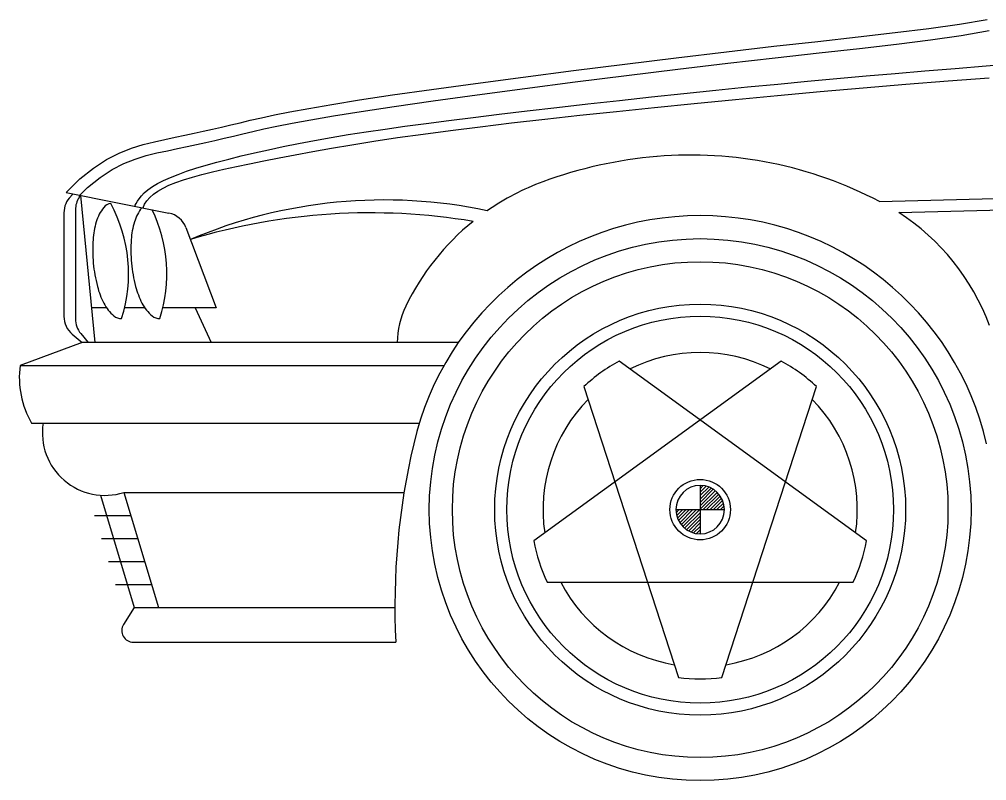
# Model space of a CAD drawing. Extents: x 0 to 477, y 0 to 169.
# Drawn here: x 0.5 to 116.3, y 0 to 91.1 of the extents above; entities that cross this region are included whole.
import ezdxf

# ---------------------------------------------------------------- set-up
doc = ezdxf.new("R2010")
doc.units = 0
doc.header["$LTSCALE"] = 50
doc.header["$MEASUREMENT"] = 0
doc.layers.get('0').update_dxf_attribs({"linetype": 'CONTINUOUS'})

# ---------------------------------------------------------------- blocks, each defined once
blk = doc.blocks.new('*X1')
at = {"color": 0}
for p, q in [((59.008, 114.87), (59.139, 115)), ((59.031, 114.751), (59.28, 115)), ((59.065, 114.644), (59.421, 115)), ((59.109, 114.546), (59.563, 115)), ((59.161, 114.456), (59.704, 115)), ((59.22, 114.374), (59.846, 115)), ((59.286, 114.299), (59.987, 115)), ((59.36, 114.232), (60, 114.871)), ((59.441, 114.171), (60, 114.73)), ((59.529, 114.118), (60, 114.589)), ((59.626, 114.073), (60, 114.447)), ((59.731, 114.037), (60, 114.306)), ((59.847, 114.012), (60, 114.164)), ((59.977, 114), (60, 114.023))]:
    blk.add_line(p, q, dxfattribs=at)
blk = doc.blocks.new('*X0')
at = {"color": 0}
for p, q in [((60, 115.861), (60.13, 115.992)), ((60, 115.72), (60.249, 115.969)), ((60, 115.579), (60.356, 115.935)), ((60, 115.437), (60.454, 115.891)), ((60, 115.296), (60.544, 115.839)), ((60, 115.154), (60.626, 115.78)), ((60, 115.013), (60.701, 115.714)), ((60.129, 115), (60.768, 115.64)), ((60.27, 115), (60.829, 115.559)), ((60.411, 115), (60.882, 115.471)), ((60.553, 115), (60.927, 115.374)), ((60.694, 115), (60.963, 115.269)), ((60.836, 115), (60.988, 115.153)), ((60.977, 115), (61, 115.023))]:
    blk.add_line(p, q, dxfattribs=at)

msp = doc.modelspace()

# ---------------------------------------------------------------- linework, layer by layer
at = {"color": 0, "linetype": 'ByBlock'}
for p, q in [((6.07, 70.41), (18.37, 67.95)), ((6.9, 70.24), (6.61, 69.95)), ((7.62, 69.83), (7.78, 70.06)), ((7.78, 70.06), (9.49, 52.46)), ((5.8, 67.99), (5.8, 55.57)), ((7.18, 68.32), (7.18, 55.28)), ((20.42, 66.21), (24.02, 56.6)), ((10.92, 56.6), (9.09, 56.6)), ((15.49, 56.6), (13.07, 56.6)), ((24.02, 56.6), (17.64, 56.6)), ((21.53, 56.6), (23.43, 52.46)), ((6.79, 53.45), (7.99, 52.46)), ((7.82, 53.51), (8.7, 52.46)), ((7.99, 52.46), (0.55, 49.7)), ((53.04, 52.46), (7.99, 52.46)), ((91.71, 50.23), (62.08, 28.71)), ((101.92, 28.71), (72.29, 50.23)), ((0.55, 49.7), (51.32, 49.7)), ((68.08, 47.17), (79.4, 12.34)), ((84.6, 12.34), (95.92, 47.17)), ((1.93, 42.8), (48.35, 42.8)), ((82, 35.34), (82, 32.44)), ((10.19, 34.17), (14.23, 20.71)), ((12.98, 34.51), (17.12, 20.71)), ((12.98, 34.51), (46.54, 34.51)), ((79.1, 32.44), (82, 32.44)), ((82, 32.44), (82, 29.55)), ((82, 32.44), (84.9, 32.44)), ((9.48, 31.75), (13.8, 31.75)), ((10.31, 28.99), (14.63, 28.99)), ((11.14, 26.23), (15.46, 26.23)), ((11.96, 23.47), (16.29, 23.47)), ((63.69, 23.75), (100.31, 23.75)), ((14.23, 20.71), (12.95, 18.69)), ((14.23, 20.71), (45.44, 20.71)), ((14.11, 16.57), (45.55, 16.57))]:
    msp.add_line(p, q, dxfattribs=at)
for points in [[(6.07, 70.41), (7.72, 72.03), (9.33, 73.33), (10.9, 74.35), (12.41, 75.13), (13.88, 75.71), (15.28, 76.15), (16.63, 76.49), (17.9, 76.76), (19.12, 77.02), (20.28, 77.27), (21.4, 77.51), (22.49, 77.75), (23.58, 77.99), (24.67, 78.24), (25.78, 78.5), (26.92, 78.76), (28.11, 79.05), (29.45, 79.35), (31.01, 79.69), (32.87, 80.06), (35.13, 80.48), (37.88, 80.95), (41.19, 81.49), (45.16, 82.08), (49.84, 82.75), (55.11, 83.47), (60.82, 84.23), (66.83, 85.01), (72.99, 85.78), (79.14, 86.53), (85.14, 87.25), (90.83, 87.91), (96.1, 88.5), (100.93, 89.03), (105.36, 89.54), (109.39, 90.04), (113.05, 90.57), (116.37, 91.13)], [(7.71, 70.08), (8.64, 71), (10.15, 72.21), (11.59, 73.15), (12.99, 73.87), (14.34, 74.41), (15.65, 74.82), (16.94, 75.14), (18.19, 75.41), (19.41, 75.67), (20.57, 75.92), (21.69, 76.16), (22.79, 76.4), (23.88, 76.65), (24.98, 76.89), (26.09, 77.15), (27.23, 77.42), (28.43, 77.7), (29.75, 78.01), (31.29, 78.34), (33.13, 78.71), (35.37, 79.12), (38.1, 79.59), (41.4, 80.12), (45.36, 80.72), (50.03, 81.38), (55.29, 82.1), (61, 82.86), (67.01, 83.64), (73.16, 84.41), (79.31, 85.16), (85.3, 85.88), (90.99, 86.54), (96.25, 87.12), (101.09, 87.66), (105.52, 88.17), (109.57, 88.67), (113.26, 89.2), (116.62, 89.78)], [(14.29, 68.76), (14.35, 68.89), (14.45, 69.09), (14.6, 69.35), (14.81, 69.65), (15.08, 69.99), (15.43, 70.35), (15.86, 70.73), (16.39, 71.11), (17.01, 71.48), (17.73, 71.85), (18.55, 72.22), (19.47, 72.58), (20.49, 72.94), (21.61, 73.3), (22.82, 73.67), (24.13, 74.03), (25.54, 74.4), (27.04, 74.78), (28.63, 75.15), (30.3, 75.53), (32.06, 75.9), (33.9, 76.27), (35.81, 76.63), (37.8, 76.98), (39.85, 77.33), (42, 77.67), (44.26, 78), (46.64, 78.34), (49.18, 78.68), (51.9, 79.03), (54.81, 79.4), (57.94, 79.78), (61.29, 80.17), (64.84, 80.58), (68.53, 81), (72.33, 81.43), (76.18, 81.85), (80.05, 82.26), (83.89, 82.66), (87.65, 83.04), (91.31, 83.39), (94.87, 83.73), (98.38, 84.05), (101.87, 84.36), (105.37, 84.66), (108.91, 84.96), (112.53, 85.26), (116.26, 85.57), (120.12, 85.89)], [(15.28, 68.58), (15.47, 69), (15.74, 69.41), (16.09, 69.81), (16.53, 70.19), (17.05, 70.56), (17.67, 70.92), (18.38, 71.27), (19.21, 71.61), (20.14, 71.93), (21.18, 72.25), (22.33, 72.56), (23.59, 72.88), (24.97, 73.19), (26.45, 73.52), (28.04, 73.85), (29.75, 74.19), (31.57, 74.55), (33.51, 74.92), (35.61, 75.31), (37.86, 75.71), (40.29, 76.12), (42.91, 76.54), (45.74, 76.97), (48.81, 77.4), (52.11, 77.84), (55.65, 78.28), (59.41, 78.73), (63.39, 79.19), (67.58, 79.65), (71.97, 80.11), (76.55, 80.58), (81.3, 81.06), (86.23, 81.54), (91.27, 82.01), (96.39, 82.48), (101.54, 82.93), (106.65, 83.36), (111.7, 83.76), (116.62, 84.12)], [(103.48, 69.32), (141.86, 70.31)], [(105.78, 68), (141.64, 68.92)]]:
    msp.add_lwpolyline(points, dxfattribs=at)
for points in [[(11.42, 69.08, 0.203453), (10.57, 68.62, 0.097163), (9.67, 66.88, 0.054131), (9.29, 64.77, 0.041072), (9.32, 61.95, 0.041072), (9.81, 59.17, 0.054131), (10.58, 57.16, 0.097163), (11.79, 55.63, 0.203453), (12.71, 55.33, 0.203453)], [(15.13, 68.59, 0.095538), (14.24, 66.88, 0.054131), (13.86, 64.77, 0.041072), (13.89, 61.95, 0.041072), (14.39, 59.17, 0.054131), (15.15, 57.16, 0.097163), (16.37, 55.63, 0.203453), (17.29, 55.33, 0.203453)]]:
    msp.add_lwpolyline(points, format="xyb", dxfattribs=at)
for radius in [32.44, 29.68, 24.61, 23.16, 3.62]:
    msp.add_circle((82, 32.44), radius, dxfattribs=at)
for centre, radius, start, end in [((81.27, 22.41), 52.5, 94.857, 110.1855), ((80.93, 26.47), 48.42, 62.2417, 94.857), ((73.35, 43.96), 29.54, 110.1855, 124.7815), ((8.56, 67.99), 2.76, 134.9821, 180), ((9.94, 68.32), 2.76, 146.9468, 180), ((-3.99, 60.7), 17.54, 342.186, 28.5233), ((44.19, 9.99), 59.52, 78.0641, 112.9827), ((0.58, 60.7), 17.54, 342.186, 25.8313), ((17.83, 65.24), 2.76, 20.556, 78.6901), ((42.49, -6.45), 74.42, 80.4807, 106.8216), ((82, 32.44), 35.2, 12.9302, 167.0698), ((91.09, 45.04), 27.25, 20.2846, 57.3892), ((73.35, 43.96), 29.54, 128.9163, 154.2206), ((56.08, 52.3), 10.36, 154.2206, 179.1287), ((8.56, 55.57), 2.76, 180, 230.212), ((9.94, 55.28), 2.76, 180, 219.7871), ((82, 32.44), 18.82, 63.4864, 116.5136), ((82, 32.44), 20.27, 118.6231, 133.3769), ((82, 32.44), 20.27, 46.6231, 61.3769), ((11.52, 48.3), 11.06, 172.7493, 209.8705), ((82, 32.44), 18.82, 135.4864, 188.5136), ((82, 32.44), 18.82, 351.4864, 44.5136), ((10.7, 41.63), 7.48, 171.0556, 287.7419), ((130.56, 20.89), 85.12, 166.8038, 182.9099), ((82, 32.44), 2.9, 90, 180), ((82, 32.44), 2.9, 0, 90), ((82, 32.44), 2.9, 180, 270), ((82, 32.44), 2.9, 270, 0), ((82, 32.44), 20.27, 190.6231, 205.3769), ((82, 32.44), 20.27, 334.6231, 349.3769), ((82, 32.44), 18.82, 207.4864, 260.5136), ((82, 32.44), 18.82, 279.4864, 332.5136), ((14.11, 17.95), 1.38, 147.4901, 270), ((82, 32.44), 20.27, 262.6231, 277.3769)]:
    msp.add_arc(centre, radius, start, end, dxfattribs=at)

# ---------------------------------------------------------------- block references
at = {"color": 0, "linetype": 'ByBlock', "xscale": 2.895599770655364, "yscale": 2.895599770655364, "zscale": 2.895599770655364}
for name in ['*X0', '*X1']:
    msp.add_blockref(name, (-91.74, -300.55), dxfattribs=at)

doc.saveas('drawing.dxf')
